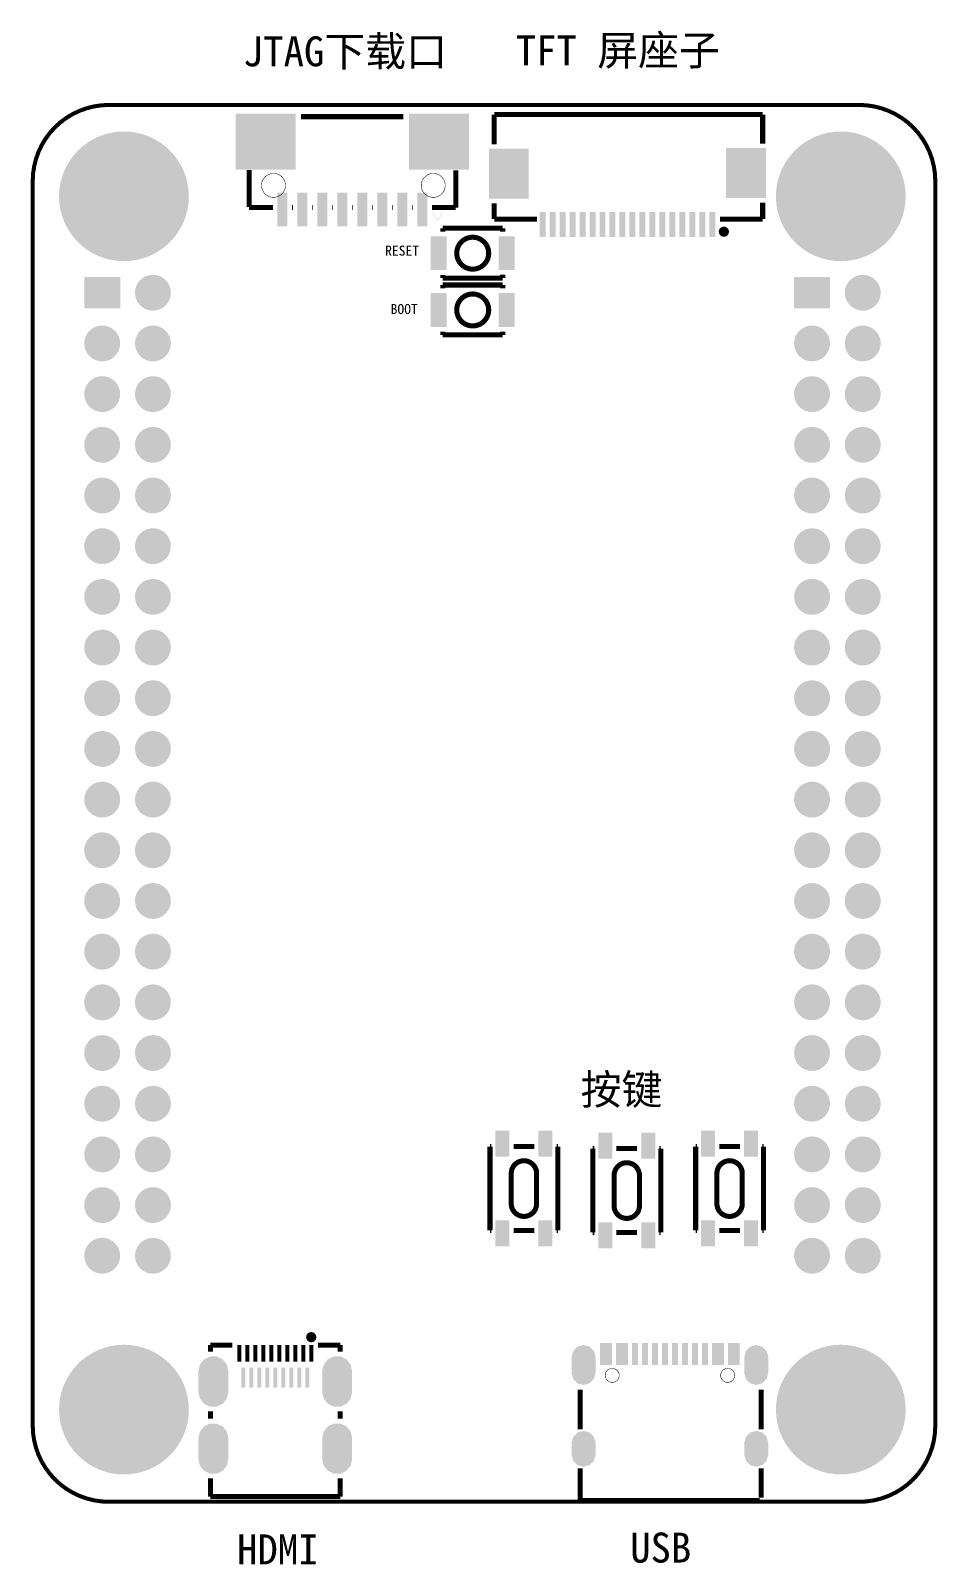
# Model space of a CAD drawing. Header units: millimetres. Extents: x 0 to 99.8, y 0.3 to 77.4.
# Drawn here: x 0 to 45.4, y 0.3 to 77.2 of the extents above; entities that cross this region are included whole.
import ezdxf

# ---------------------------------------------------------------- set-up
doc = ezdxf.new("R2010")
doc.units = ezdxf.units.MM
for name, color, linetype, true_color in [('Board-Outline-Layer', 6, 'Continuous', 0xff00ff), ('Multi-Layer', 9, 'Continuous', 0xc0c0c0), ('Top-Layer', 1, 'Continuous', 0xff0000), ('Top-Silkscreen-Layer', 40, 'Continuous', 0xffcc00)]:
    doc.layers.add(name, color=color, linetype=linetype, true_color=true_color)

msp = doc.modelspace()

# ---------------------------------------------------------------- hatches: boundary and pattern name
at = {"layer": 'Multi-Layer'}
for points in [[(1.42, 68.895, 1), (7.92, 68.895, 1)], [(1.42, 68.895, 1), (7.92, 68.895, 1)], [(1.42, 68.895, 1), (7.92, 68.895, 1)], [(2.815, 70.973, 1), (3.831, 70.973, 1)], [(2.815, 70.973, 1), (3.831, 70.973, 1)], [(2.815, 70.973, 1), (3.831, 70.973, 1)], [(5.508, 70.973, 1), (6.524, 70.973, 1)], [(5.508, 70.973, 1), (6.524, 70.973, 1)], [(5.508, 70.973, 1), (6.524, 70.973, 1)], [(37.32, 68.895, 1), (43.82, 68.895, 1)], [(37.32, 68.895, 1), (43.82, 68.895, 1)], [(37.32, 68.895, 1), (43.82, 68.895, 1)], [(38.715, 70.973, 1), (39.731, 70.973, 1)], [(38.715, 70.973, 1), (39.731, 70.973, 1)], [(38.715, 70.973, 1), (39.731, 70.973, 1)], [(41.408, 70.973, 1), (42.424, 70.973, 1)], [(41.408, 70.973, 1), (42.424, 70.973, 1)], [(41.408, 70.973, 1), (42.424, 70.973, 1)], [(1.749, 68.768, 1), (2.765, 68.768, 1)], [(1.749, 68.768, 1), (2.765, 68.768, 1)], [(1.749, 68.768, 1), (2.765, 68.768, 1)], [(37.649, 68.768, 1), (38.665, 68.768, 1)], [(37.649, 68.768, 1), (38.665, 68.768, 1)], [(37.649, 68.768, 1), (38.665, 68.768, 1)], [(6.702, 68.641, 1), (7.718, 68.641, 1)], [(6.702, 68.641, 1), (7.718, 68.641, 1)], [(6.702, 68.641, 1), (7.718, 68.641, 1)], [(42.602, 68.641, 1), (43.618, 68.641, 1)], [(42.602, 68.641, 1), (43.618, 68.641, 1)], [(42.602, 68.641, 1), (43.618, 68.641, 1)], [(3.019, 66.736, 1), (4.035, 66.736, 1)], [(3.019, 66.736, 1), (4.035, 66.736, 1)], [(3.019, 66.736, 1), (4.035, 66.736, 1)], [(5.305, 66.736, 1), (6.321, 66.736, 1)], [(5.305, 66.736, 1), (6.321, 66.736, 1)], [(5.305, 66.736, 1), (6.321, 66.736, 1)], [(38.919, 66.736, 1), (39.935, 66.736, 1)], [(38.919, 66.736, 1), (39.935, 66.736, 1)], [(38.919, 66.736, 1), (39.935, 66.736, 1)], [(41.205, 66.736, 1), (42.221, 66.736, 1)], [(41.205, 66.736, 1), (42.221, 66.736, 1)], [(41.205, 66.736, 1), (42.221, 66.736, 1)], [(2.681, 64.852), (4.481, 64.852), (4.481, 63.277), (2.681, 63.277)], [(2.681, 64.852), (4.481, 64.852), (4.481, 63.277), (2.681, 63.277)], [(2.681, 64.852), (4.481, 64.852), (4.481, 63.277), (2.681, 63.277)], [(5.221, 64.064, 1), (7.021, 64.064, 1)], [(5.221, 64.064, 1), (7.021, 64.064, 1)], [(5.221, 64.064, 1), (7.021, 64.064, 1)], [(38.23, 64.852), (40.03, 64.852), (40.03, 63.277), (38.23, 63.277)], [(38.23, 64.852), (40.03, 64.852), (40.03, 63.277), (38.23, 63.277)], [(38.23, 64.852), (40.03, 64.852), (40.03, 63.277), (38.23, 63.277)], [(40.77, 64.064, 1), (42.57, 64.064, 1)], [(40.77, 64.064, 1), (42.57, 64.064, 1)], [(40.77, 64.064, 1), (42.57, 64.064, 1)], [(2.681, 61.524, 1), (4.481, 61.524, 1)], [(2.681, 61.524, 1), (4.481, 61.524, 1)], [(2.681, 61.524, 1), (4.481, 61.524, 1)], [(5.221, 61.524, 1), (7.021, 61.524, 1)], [(5.221, 61.524, 1), (7.021, 61.524, 1)], [(5.221, 61.524, 1), (7.021, 61.524, 1)], [(38.23, 61.524, 1), (40.03, 61.524, 1)], [(38.23, 61.524, 1), (40.03, 61.524, 1)], [(38.23, 61.524, 1), (40.03, 61.524, 1)], [(40.77, 61.524, 1), (42.57, 61.524, 1)], [(40.77, 61.524, 1), (42.57, 61.524, 1)], [(40.77, 61.524, 1), (42.57, 61.524, 1)], [(2.681, 58.984, 1), (4.481, 58.984, 1)], [(2.681, 58.984, 1), (4.481, 58.984, 1)], [(2.681, 58.984, 1), (4.481, 58.984, 1)], [(5.221, 58.984, 1), (7.021, 58.984, 1)], [(5.221, 58.984, 1), (7.021, 58.984, 1)], [(5.221, 58.984, 1), (7.021, 58.984, 1)], [(38.23, 58.984, 1), (40.03, 58.984, 1)], [(38.23, 58.984, 1), (40.03, 58.984, 1)], [(38.23, 58.984, 1), (40.03, 58.984, 1)], [(40.77, 58.984, 1), (42.57, 58.984, 1)], [(40.77, 58.984, 1), (42.57, 58.984, 1)], [(40.77, 58.984, 1), (42.57, 58.984, 1)], [(2.681, 56.444, 1), (4.481, 56.444, 1)], [(2.681, 56.444, 1), (4.481, 56.444, 1)], [(2.681, 56.444, 1), (4.481, 56.444, 1)], [(5.221, 56.444, 1), (7.021, 56.444, 1)], [(5.221, 56.444, 1), (7.021, 56.444, 1)], [(5.221, 56.444, 1), (7.021, 56.444, 1)], [(38.23, 56.444, 1), (40.03, 56.444, 1)], [(38.23, 56.444, 1), (40.03, 56.444, 1)], [(38.23, 56.444, 1), (40.03, 56.444, 1)], [(40.77, 56.444, 1), (42.57, 56.444, 1)], [(40.77, 56.444, 1), (42.57, 56.444, 1)], [(40.77, 56.444, 1), (42.57, 56.444, 1)], [(2.681, 53.904, 1), (4.481, 53.904, 1)], [(2.681, 53.904, 1), (4.481, 53.904, 1)], [(2.681, 53.904, 1), (4.481, 53.904, 1)], [(5.221, 53.904, 1), (7.021, 53.904, 1)], [(5.221, 53.904, 1), (7.021, 53.904, 1)], [(5.221, 53.904, 1), (7.021, 53.904, 1)], [(38.23, 53.904, 1), (40.03, 53.904, 1)], [(38.23, 53.904, 1), (40.03, 53.904, 1)], [(38.23, 53.904, 1), (40.03, 53.904, 1)], [(40.77, 53.904, 1), (42.57, 53.904, 1)], [(40.77, 53.904, 1), (42.57, 53.904, 1)], [(40.77, 53.904, 1), (42.57, 53.904, 1)], [(2.681, 51.364, 1), (4.481, 51.364, 1)], [(2.681, 51.364, 1), (4.481, 51.364, 1)], [(2.681, 51.364, 1), (4.481, 51.364, 1)], [(5.221, 51.364, 1), (7.021, 51.364, 1)], [(5.221, 51.364, 1), (7.021, 51.364, 1)], [(5.221, 51.364, 1), (7.021, 51.364, 1)], [(38.23, 51.364, 1), (40.03, 51.364, 1)], [(38.23, 51.364, 1), (40.03, 51.364, 1)], [(38.23, 51.364, 1), (40.03, 51.364, 1)], [(40.77, 51.364, 1), (42.57, 51.364, 1)], [(40.77, 51.364, 1), (42.57, 51.364, 1)], [(40.77, 51.364, 1), (42.57, 51.364, 1)], [(2.681, 48.824, 1), (4.481, 48.824, 1)], [(2.681, 48.824, 1), (4.481, 48.824, 1)], [(2.681, 48.824, 1), (4.481, 48.824, 1)], [(5.221, 48.824, 1), (7.021, 48.824, 1)], [(5.221, 48.824, 1), (7.021, 48.824, 1)], [(5.221, 48.824, 1), (7.021, 48.824, 1)], [(38.23, 48.824, 1), (40.03, 48.824, 1)], [(38.23, 48.824, 1), (40.03, 48.824, 1)], [(38.23, 48.824, 1), (40.03, 48.824, 1)], [(40.77, 48.824, 1), (42.57, 48.824, 1)], [(40.77, 48.824, 1), (42.57, 48.824, 1)], [(40.77, 48.824, 1), (42.57, 48.824, 1)], [(2.681, 46.284, 1), (4.481, 46.284, 1)], [(2.681, 46.284, 1), (4.481, 46.284, 1)], [(2.681, 46.284, 1), (4.481, 46.284, 1)], [(5.221, 46.284, 1), (7.021, 46.284, 1)], [(5.221, 46.284, 1), (7.021, 46.284, 1)], [(5.221, 46.284, 1), (7.021, 46.284, 1)], [(38.23, 46.284, 1), (40.03, 46.284, 1)], [(38.23, 46.284, 1), (40.03, 46.284, 1)], [(38.23, 46.284, 1), (40.03, 46.284, 1)], [(40.77, 46.284, 1), (42.57, 46.284, 1)], [(40.77, 46.284, 1), (42.57, 46.284, 1)], [(40.77, 46.284, 1), (42.57, 46.284, 1)], [(2.681, 43.744, 1), (4.481, 43.744, 1)], [(2.681, 43.744, 1), (4.481, 43.744, 1)], [(2.681, 43.744, 1), (4.481, 43.744, 1)], [(5.221, 43.744, 1), (7.021, 43.744, 1)], [(5.221, 43.744, 1), (7.021, 43.744, 1)], [(5.221, 43.744, 1), (7.021, 43.744, 1)], [(38.23, 43.744, 1), (40.03, 43.744, 1)], [(38.23, 43.744, 1), (40.03, 43.744, 1)], [(38.23, 43.744, 1), (40.03, 43.744, 1)], [(40.77, 43.744, 1), (42.57, 43.744, 1)], [(40.77, 43.744, 1), (42.57, 43.744, 1)], [(40.77, 43.744, 1), (42.57, 43.744, 1)], [(2.681, 41.204, 1), (4.481, 41.204, 1)], [(2.681, 41.204, 1), (4.481, 41.204, 1)], [(2.681, 41.204, 1), (4.481, 41.204, 1)], [(5.221, 41.204, 1), (7.021, 41.204, 1)], [(5.221, 41.204, 1), (7.021, 41.204, 1)], [(5.221, 41.204, 1), (7.021, 41.204, 1)], [(38.23, 41.204, 1), (40.03, 41.204, 1)], [(38.23, 41.204, 1), (40.03, 41.204, 1)], [(38.23, 41.204, 1), (40.03, 41.204, 1)], [(40.77, 41.204, 1), (42.57, 41.204, 1)], [(40.77, 41.204, 1), (42.57, 41.204, 1)], [(40.77, 41.204, 1), (42.57, 41.204, 1)], [(2.681, 38.664, 1), (4.481, 38.664, 1)], [(2.681, 38.664, 1), (4.481, 38.664, 1)], [(2.681, 38.664, 1), (4.481, 38.664, 1)], [(5.221, 38.664, 1), (7.021, 38.664, 1)], [(5.221, 38.664, 1), (7.021, 38.664, 1)], [(5.221, 38.664, 1), (7.021, 38.664, 1)], [(38.23, 38.664, 1), (40.03, 38.664, 1)], [(38.23, 38.664, 1), (40.03, 38.664, 1)], [(38.23, 38.664, 1), (40.03, 38.664, 1)], [(40.77, 38.664, 1), (42.57, 38.664, 1)], [(40.77, 38.664, 1), (42.57, 38.664, 1)], [(40.77, 38.664, 1), (42.57, 38.664, 1)], [(2.681, 36.124, 1), (4.481, 36.124, 1)], [(2.681, 36.124, 1), (4.481, 36.124, 1)], [(2.681, 36.124, 1), (4.481, 36.124, 1)], [(5.221, 36.124, 1), (7.021, 36.124, 1)], [(5.221, 36.124, 1), (7.021, 36.124, 1)], [(5.221, 36.124, 1), (7.021, 36.124, 1)], [(38.23, 36.124, 1), (40.03, 36.124, 1)], [(38.23, 36.124, 1), (40.03, 36.124, 1)], [(38.23, 36.124, 1), (40.03, 36.124, 1)], [(40.77, 36.124, 1), (42.57, 36.124, 1)], [(40.77, 36.124, 1), (42.57, 36.124, 1)], [(40.77, 36.124, 1), (42.57, 36.124, 1)], [(2.681, 33.584, 1), (4.481, 33.584, 1)], [(2.681, 33.584, 1), (4.481, 33.584, 1)], [(2.681, 33.584, 1), (4.481, 33.584, 1)], [(5.221, 33.584, 1), (7.021, 33.584, 1)], [(5.221, 33.584, 1), (7.021, 33.584, 1)], [(5.221, 33.584, 1), (7.021, 33.584, 1)], [(38.23, 33.584, 1), (40.03, 33.584, 1)], [(38.23, 33.584, 1), (40.03, 33.584, 1)], [(38.23, 33.584, 1), (40.03, 33.584, 1)], [(40.77, 33.584, 1), (42.57, 33.584, 1)], [(40.77, 33.584, 1), (42.57, 33.584, 1)], [(40.77, 33.584, 1), (42.57, 33.584, 1)], [(2.681, 31.044, 1), (4.481, 31.044, 1)], [(2.681, 31.044, 1), (4.481, 31.044, 1)], [(2.681, 31.044, 1), (4.481, 31.044, 1)], [(5.221, 31.044, 1), (7.021, 31.044, 1)], [(5.221, 31.044, 1), (7.021, 31.044, 1)], [(5.221, 31.044, 1), (7.021, 31.044, 1)], [(38.23, 31.044, 1), (40.03, 31.044, 1)], [(38.23, 31.044, 1), (40.03, 31.044, 1)], [(38.23, 31.044, 1), (40.03, 31.044, 1)], [(40.77, 31.044, 1), (42.57, 31.044, 1)], [(40.77, 31.044, 1), (42.57, 31.044, 1)], [(40.77, 31.044, 1), (42.57, 31.044, 1)], [(2.681, 28.504, 1), (4.481, 28.504, 1)], [(2.681, 28.504, 1), (4.481, 28.504, 1)], [(2.681, 28.504, 1), (4.481, 28.504, 1)], [(5.221, 28.504, 1), (7.021, 28.504, 1)], [(5.221, 28.504, 1), (7.021, 28.504, 1)], [(5.221, 28.504, 1), (7.021, 28.504, 1)], [(38.23, 28.504, 1), (40.03, 28.504, 1)], [(38.23, 28.504, 1), (40.03, 28.504, 1)], [(38.23, 28.504, 1), (40.03, 28.504, 1)], [(40.77, 28.504, 1), (42.57, 28.504, 1)], [(40.77, 28.504, 1), (42.57, 28.504, 1)], [(40.77, 28.504, 1), (42.57, 28.504, 1)], [(2.681, 25.964, 1), (4.481, 25.964, 1)], [(2.681, 25.964, 1), (4.481, 25.964, 1)], [(2.681, 25.964, 1), (4.481, 25.964, 1)], [(5.221, 25.964, 1), (7.021, 25.964, 1)], [(5.221, 25.964, 1), (7.021, 25.964, 1)], [(5.221, 25.964, 1), (7.021, 25.964, 1)], [(38.23, 25.964, 1), (40.03, 25.964, 1)], [(38.23, 25.964, 1), (40.03, 25.964, 1)], [(38.23, 25.964, 1), (40.03, 25.964, 1)], [(40.77, 25.964, 1), (42.57, 25.964, 1)], [(40.77, 25.964, 1), (42.57, 25.964, 1)], [(40.77, 25.964, 1), (42.57, 25.964, 1)], [(2.681, 23.424, 1), (4.481, 23.424, 1)], [(2.681, 23.424, 1), (4.481, 23.424, 1)], [(2.681, 23.424, 1), (4.481, 23.424, 1)], [(5.221, 23.424, 1), (7.021, 23.424, 1)], [(5.221, 23.424, 1), (7.021, 23.424, 1)], [(5.221, 23.424, 1), (7.021, 23.424, 1)], [(38.23, 23.424, 1), (40.03, 23.424, 1)], [(38.23, 23.424, 1), (40.03, 23.424, 1)], [(38.23, 23.424, 1), (40.03, 23.424, 1)], [(40.77, 23.424, 1), (42.57, 23.424, 1)], [(40.77, 23.424, 1), (42.57, 23.424, 1)], [(40.77, 23.424, 1), (42.57, 23.424, 1)], [(2.681, 20.884, 1), (4.481, 20.884, 1)], [(2.681, 20.884, 1), (4.481, 20.884, 1)], [(2.681, 20.884, 1), (4.481, 20.884, 1)], [(5.221, 20.884, 1), (7.021, 20.884, 1)], [(5.221, 20.884, 1), (7.021, 20.884, 1)], [(5.221, 20.884, 1), (7.021, 20.884, 1)], [(38.23, 20.884, 1), (40.03, 20.884, 1)], [(38.23, 20.884, 1), (40.03, 20.884, 1)], [(38.23, 20.884, 1), (40.03, 20.884, 1)], [(40.77, 20.884, 1), (42.57, 20.884, 1)], [(40.77, 20.884, 1), (42.57, 20.884, 1)], [(40.77, 20.884, 1), (42.57, 20.884, 1)], [(2.681, 18.344, 1), (4.481, 18.344, 1)], [(2.681, 18.344, 1), (4.481, 18.344, 1)], [(2.681, 18.344, 1), (4.481, 18.344, 1)], [(5.221, 18.344, 1), (7.021, 18.344, 1)], [(5.221, 18.344, 1), (7.021, 18.344, 1)], [(5.221, 18.344, 1), (7.021, 18.344, 1)], [(38.23, 18.344, 1), (40.03, 18.344, 1)], [(38.23, 18.344, 1), (40.03, 18.344, 1)], [(38.23, 18.344, 1), (40.03, 18.344, 1)], [(40.77, 18.344, 1), (42.57, 18.344, 1)], [(40.77, 18.344, 1), (42.57, 18.344, 1)], [(40.77, 18.344, 1), (42.57, 18.344, 1)], [(2.681, 15.804, 1), (4.481, 15.804, 1)], [(2.681, 15.804, 1), (4.481, 15.804, 1)], [(2.681, 15.804, 1), (4.481, 15.804, 1)], [(5.221, 15.804, 1), (7.021, 15.804, 1)], [(5.221, 15.804, 1), (7.021, 15.804, 1)], [(5.221, 15.804, 1), (7.021, 15.804, 1)], [(38.23, 15.804, 1), (40.03, 15.804, 1)], [(38.23, 15.804, 1), (40.03, 15.804, 1)], [(38.23, 15.804, 1), (40.03, 15.804, 1)], [(40.77, 15.804, 1), (42.57, 15.804, 1)], [(40.77, 15.804, 1), (42.57, 15.804, 1)], [(40.77, 15.804, 1), (42.57, 15.804, 1)], [(1.42, 8.095, 1), (7.92, 8.095, 1)], [(1.42, 8.095, 1), (7.92, 8.095, 1)], [(1.42, 8.095, 1), (7.92, 8.095, 1)], [(28.288, 9.93), (28.208, 9.63), (27.988, 9.41), (27.688, 9.33), (27.388, 9.41), (27.169, 9.63), (27.088, 9.93), (27.088, 10.73), (27.169, 11.03), (27.388, 11.249), (27.688, 11.33), (27.988, 11.249), (28.208, 11.03), (28.288, 10.73)], [(28.288, 9.93), (28.208, 9.63), (27.988, 9.41), (27.688, 9.33), (27.388, 9.41), (27.169, 9.63), (27.088, 9.93), (27.088, 10.73), (27.169, 11.03), (27.388, 11.249), (27.688, 11.33), (27.988, 11.249), (28.208, 11.03), (28.288, 10.73)], [(28.288, 9.93), (28.208, 9.63), (27.988, 9.41), (27.688, 9.33), (27.388, 9.41), (27.169, 9.63), (27.088, 9.93), (27.088, 10.73), (27.169, 11.03), (27.388, 11.249), (27.688, 11.33), (27.988, 11.249), (28.208, 11.03), (28.288, 10.73)], [(36.938, 9.93), (36.858, 9.63), (36.638, 9.41), (36.338, 9.33), (36.038, 9.41), (35.819, 9.63), (35.738, 9.93), (35.738, 10.73), (35.819, 11.03), (36.038, 11.249), (36.338, 11.33), (36.638, 11.249), (36.858, 11.03), (36.938, 10.73)], [(36.938, 9.93), (36.858, 9.63), (36.638, 9.41), (36.338, 9.33), (36.038, 9.41), (35.819, 9.63), (35.738, 9.93), (35.738, 10.73), (35.819, 11.03), (36.038, 11.249), (36.338, 11.33), (36.638, 11.249), (36.858, 11.03), (36.938, 10.73)], [(36.938, 9.93), (36.858, 9.63), (36.638, 9.41), (36.338, 9.33), (36.038, 9.41), (35.819, 9.63), (35.738, 9.93), (35.738, 10.73), (35.819, 11.03), (36.038, 11.249), (36.338, 11.33), (36.638, 11.249), (36.858, 11.03), (36.938, 10.73)], [(37.32, 8.095, 1), (43.82, 8.095, 1)], [(37.32, 8.095, 1), (43.82, 8.095, 1)], [(37.32, 8.095, 1), (43.82, 8.095, 1)], [(2.815, 10.173, 1), (3.831, 10.173, 1)], [(2.815, 10.173, 1), (3.831, 10.173, 1)], [(2.815, 10.173, 1), (3.831, 10.173, 1)], [(5.508, 10.173, 1), (6.524, 10.173, 1)], [(5.508, 10.173, 1), (6.524, 10.173, 1)], [(5.508, 10.173, 1), (6.524, 10.173, 1)], [(9.899, 8.975), (9.825, 8.649), (9.617, 8.388), (9.316, 8.244), (8.982, 8.244), (8.682, 8.388), (8.473, 8.649), (8.399, 8.975), (8.399, 10.025), (8.473, 10.35), (8.682, 10.611), (8.982, 10.756), (9.316, 10.756), (9.617, 10.611), (9.825, 10.35), (9.899, 10.025)], [(9.899, 8.975), (9.825, 8.649), (9.617, 8.388), (9.316, 8.244), (8.982, 8.244), (8.682, 8.388), (8.473, 8.649), (8.399, 8.975), (8.399, 10.025), (8.473, 10.35), (8.682, 10.611), (8.982, 10.756), (9.316, 10.756), (9.617, 10.611), (9.825, 10.35), (9.899, 10.025)], [(9.899, 8.975), (9.825, 8.649), (9.617, 8.388), (9.316, 8.244), (8.982, 8.244), (8.682, 8.388), (8.473, 8.649), (8.399, 8.975), (8.399, 10.025), (8.473, 10.35), (8.682, 10.611), (8.982, 10.756), (9.316, 10.756), (9.617, 10.611), (9.825, 10.35), (9.899, 10.025)], [(16.099, 8.975), (16.025, 8.649), (15.817, 8.388), (15.516, 8.244), (15.182, 8.244), (14.881, 8.388), (14.673, 8.649), (14.599, 8.975), (14.599, 10.025), (14.673, 10.35), (14.881, 10.611), (15.182, 10.756), (15.516, 10.756), (15.817, 10.611), (16.025, 10.35), (16.099, 10.025)], [(16.099, 8.975), (16.025, 8.649), (15.817, 8.388), (15.516, 8.244), (15.182, 8.244), (14.881, 8.388), (14.673, 8.649), (14.599, 8.975), (14.599, 10.025), (14.673, 10.35), (14.881, 10.611), (15.182, 10.756), (15.516, 10.756), (15.817, 10.611), (16.025, 10.35), (16.099, 10.025)], [(16.099, 8.975), (16.025, 8.649), (15.817, 8.388), (15.516, 8.244), (15.182, 8.244), (14.881, 8.388), (14.673, 8.649), (14.599, 8.975), (14.599, 10.025), (14.673, 10.35), (14.881, 10.611), (15.182, 10.756), (15.516, 10.756), (15.817, 10.611), (16.025, 10.35), (16.099, 10.025)], [(38.715, 10.173, 1), (39.731, 10.173, 1)], [(38.715, 10.173, 1), (39.731, 10.173, 1)], [(38.715, 10.173, 1), (39.731, 10.173, 1)], [(41.408, 10.173, 1), (42.424, 10.173, 1)], [(41.408, 10.173, 1), (42.424, 10.173, 1)], [(41.408, 10.173, 1), (42.424, 10.173, 1)], [(1.749, 7.968, 1), (2.765, 7.968, 1)], [(1.749, 7.968, 1), (2.765, 7.968, 1)], [(1.749, 7.968, 1), (2.765, 7.968, 1)], [(37.649, 7.968, 1), (38.665, 7.968, 1)], [(37.649, 7.968, 1), (38.665, 7.968, 1)], [(37.649, 7.968, 1), (38.665, 7.968, 1)], [(6.702, 7.841, 1), (7.718, 7.841, 1)], [(6.702, 7.841, 1), (7.718, 7.841, 1)], [(6.702, 7.841, 1), (7.718, 7.841, 1)], [(42.602, 7.841, 1), (43.618, 7.841, 1)], [(42.602, 7.841, 1), (43.618, 7.841, 1)], [(42.602, 7.841, 1), (43.618, 7.841, 1)], [(9.899, 5.615), (9.825, 5.289), (9.617, 5.028), (9.316, 4.883), (8.982, 4.883), (8.682, 5.028), (8.473, 5.289), (8.399, 5.615), (8.399, 6.665), (8.473, 6.99), (8.682, 7.251), (8.982, 7.396), (9.316, 7.396), (9.617, 7.251), (9.825, 6.99), (9.899, 6.665)], [(9.899, 5.615), (9.825, 5.289), (9.617, 5.028), (9.316, 4.883), (8.982, 4.883), (8.682, 5.028), (8.473, 5.289), (8.399, 5.615), (8.399, 6.665), (8.473, 6.99), (8.682, 7.251), (8.982, 7.396), (9.316, 7.396), (9.617, 7.251), (9.825, 6.99), (9.899, 6.665)], [(9.899, 5.615), (9.825, 5.289), (9.617, 5.028), (9.316, 4.883), (8.982, 4.883), (8.682, 5.028), (8.473, 5.289), (8.399, 5.615), (8.399, 6.665), (8.473, 6.99), (8.682, 7.251), (8.982, 7.396), (9.316, 7.396), (9.617, 7.251), (9.825, 6.99), (9.899, 6.665)], [(16.099, 5.615), (16.025, 5.289), (15.817, 5.028), (15.516, 4.883), (15.182, 4.883), (14.881, 5.028), (14.673, 5.289), (14.599, 5.615), (14.599, 6.665), (14.673, 6.99), (14.881, 7.251), (15.182, 7.396), (15.516, 7.396), (15.817, 7.251), (16.025, 6.99), (16.099, 6.665)], [(16.099, 5.615), (16.025, 5.289), (15.817, 5.028), (15.516, 4.883), (15.182, 4.883), (14.881, 5.028), (14.673, 5.289), (14.599, 5.615), (14.599, 6.665), (14.673, 6.99), (14.881, 7.251), (15.182, 7.396), (15.516, 7.396), (15.817, 7.251), (16.025, 6.99), (16.099, 6.665)], [(16.099, 5.615), (16.025, 5.289), (15.817, 5.028), (15.516, 4.883), (15.182, 4.883), (14.881, 5.028), (14.673, 5.289), (14.599, 5.615), (14.599, 6.665), (14.673, 6.99), (14.881, 7.251), (15.182, 7.396), (15.516, 7.396), (15.817, 7.251), (16.025, 6.99), (16.099, 6.665)], [(28.288, 5.829), (28.208, 5.529), (27.988, 5.31), (27.688, 5.229), (27.388, 5.31), (27.169, 5.529), (27.088, 5.829), (27.088, 6.429), (27.169, 6.729), (27.388, 6.949), (27.688, 7.029), (27.988, 6.949), (28.208, 6.729), (28.288, 6.429)], [(28.288, 5.829), (28.208, 5.529), (27.988, 5.31), (27.688, 5.229), (27.388, 5.31), (27.169, 5.529), (27.088, 5.829), (27.088, 6.429), (27.169, 6.729), (27.388, 6.949), (27.688, 7.029), (27.988, 6.949), (28.208, 6.729), (28.288, 6.429)], [(28.288, 5.829), (28.208, 5.529), (27.988, 5.31), (27.688, 5.229), (27.388, 5.31), (27.169, 5.529), (27.088, 5.829), (27.088, 6.429), (27.169, 6.729), (27.388, 6.949), (27.688, 7.029), (27.988, 6.949), (28.208, 6.729), (28.288, 6.429)], [(36.938, 5.829), (36.858, 5.529), (36.638, 5.31), (36.338, 5.229), (36.038, 5.31), (35.819, 5.529), (35.738, 5.829), (35.738, 6.429), (35.819, 6.729), (36.038, 6.949), (36.338, 7.029), (36.638, 6.949), (36.858, 6.729), (36.938, 6.429)], [(36.938, 5.829), (36.858, 5.529), (36.638, 5.31), (36.338, 5.229), (36.038, 5.31), (35.819, 5.529), (35.738, 5.829), (35.738, 6.429), (35.819, 6.729), (36.038, 6.949), (36.338, 7.029), (36.638, 6.949), (36.858, 6.729), (36.938, 6.429)], [(36.938, 5.829), (36.858, 5.529), (36.638, 5.31), (36.338, 5.229), (36.038, 5.31), (35.819, 5.529), (35.738, 5.829), (35.738, 6.429), (35.819, 6.729), (36.038, 6.949), (36.338, 7.029), (36.638, 6.949), (36.858, 6.729), (36.938, 6.429)], [(3.019, 5.936, 1), (4.035, 5.936, 1)], [(3.019, 5.936, 1), (4.035, 5.936, 1)], [(3.019, 5.936, 1), (4.035, 5.936, 1)], [(5.305, 5.936, 1), (6.321, 5.936, 1)], [(5.305, 5.936, 1), (6.321, 5.936, 1)], [(5.305, 5.936, 1), (6.321, 5.936, 1)], [(38.919, 5.936, 1), (39.935, 5.936, 1)], [(38.919, 5.936, 1), (39.935, 5.936, 1)], [(38.919, 5.936, 1), (39.935, 5.936, 1)], [(41.205, 5.936, 1), (42.221, 5.936, 1)], [(41.205, 5.936, 1), (42.221, 5.936, 1)], [(41.205, 5.936, 1), (42.221, 5.936, 1)]]:
    msp.add_hatch(color=256, dxfattribs=at).paths.add_polyline_path(points)
at = {"layer": 'Top-Layer'}
for points in [[(13.264, 73.035), (13.264, 70.235), (10.264, 70.235), (10.264, 73.035)], [(21.948, 73.035), (21.948, 70.235), (18.948, 70.235), (18.948, 73.035)], [(1.42, 68.895, 1), (7.92, 68.895, 1)], [(2.815, 70.973, 1), (3.831, 70.973, 1)], [(5.508, 70.973, 1), (6.524, 70.973, 1)], [(37.32, 68.895, 1), (43.82, 68.895, 1)], [(38.715, 70.973, 1), (39.731, 70.973, 1)], [(41.408, 70.973, 1), (42.424, 70.973, 1)], [(24.946, 71.277), (24.946, 68.777), (22.946, 68.777), (22.946, 71.277)], [(36.826, 71.312), (36.826, 68.812), (34.826, 68.812), (34.826, 71.312)], [(1.749, 68.768, 1), (2.765, 68.768, 1)], [(37.649, 68.768, 1), (38.665, 68.768, 1)], [(6.702, 68.641, 1), (7.718, 68.641, 1)], [(12.86, 69.085), (12.86, 67.385), (12.36, 67.385), (12.36, 69.085)], [(13.86, 69.085), (13.86, 67.385), (13.36, 67.385), (13.36, 69.085)], [(14.86, 69.085), (14.86, 67.385), (14.36, 67.385), (14.36, 69.085)], [(15.86, 69.085), (15.86, 67.385), (15.36, 67.385), (15.36, 69.085)], [(16.86, 69.085), (16.86, 67.385), (16.36, 67.385), (16.36, 69.085)], [(17.86, 69.085), (17.86, 67.385), (17.36, 67.385), (17.36, 69.085)], [(18.86, 69.085), (18.86, 67.385), (18.36, 67.385), (18.36, 69.085)], [(19.86, 69.085), (19.86, 67.385), (19.36, 67.385), (19.36, 69.085)], [(42.602, 68.641, 1), (43.618, 68.641, 1)], [(25.786, 68.112), (25.786, 66.862), (25.486, 66.862), (25.486, 68.112)], [(26.286, 68.112), (26.286, 66.862), (25.986, 66.862), (25.986, 68.112)], [(26.786, 68.112), (26.786, 66.862), (26.486, 66.862), (26.486, 68.112)], [(27.286, 68.112), (27.286, 66.862), (26.986, 66.862), (26.986, 68.112)], [(27.786, 68.112), (27.786, 66.862), (27.486, 66.862), (27.486, 68.112)], [(28.286, 68.112), (28.286, 66.862), (27.986, 66.862), (27.986, 68.112)], [(28.786, 68.112), (28.786, 66.862), (28.486, 66.862), (28.486, 68.112)], [(29.286, 68.112), (29.286, 66.862), (28.986, 66.862), (28.986, 68.112)], [(29.786, 68.112), (29.786, 66.862), (29.486, 66.862), (29.486, 68.112)], [(30.286, 68.112), (30.286, 66.862), (29.986, 66.862), (29.986, 68.112)], [(30.786, 68.112), (30.786, 66.862), (30.486, 66.862), (30.486, 68.112)], [(31.286, 68.112), (31.286, 66.862), (30.986, 66.862), (30.986, 68.112)], [(31.786, 68.112), (31.786, 66.862), (31.486, 66.862), (31.486, 68.112)], [(32.286, 68.112), (32.286, 66.862), (31.986, 66.862), (31.986, 68.112)], [(32.786, 68.112), (32.786, 66.862), (32.486, 66.862), (32.486, 68.112)], [(33.286, 68.112), (33.286, 66.862), (32.986, 66.862), (32.986, 68.112)], [(33.786, 68.112), (33.786, 66.862), (33.486, 66.862), (33.486, 68.112)], [(34.286, 68.112), (34.286, 66.862), (33.986, 66.862), (33.986, 68.112)], [(3.019, 66.736, 1), (4.035, 66.736, 1)], [(5.305, 66.736, 1), (6.321, 66.736, 1)], [(20.036, 65.197), (20.036, 66.897), (20.836, 66.897), (20.836, 65.197)], [(23.436, 65.197), (23.436, 66.897), (24.236, 66.897), (24.236, 65.197)], [(38.919, 66.736, 1), (39.935, 66.736, 1)], [(41.205, 66.736, 1), (42.221, 66.736, 1)], [(2.681, 64.852), (4.481, 64.852), (4.481, 63.277), (2.681, 63.277)], [(5.221, 64.064, 1), (7.021, 64.064, 1)], [(38.23, 64.852), (40.03, 64.852), (40.03, 63.277), (38.23, 63.277)], [(40.77, 64.064, 1), (42.57, 64.064, 1)], [(20.036, 62.352), (20.036, 64.052), (20.836, 64.052), (20.836, 62.352)], [(23.436, 62.352), (23.436, 64.052), (24.236, 64.052), (24.236, 62.352)], [(2.681, 61.524, 1), (4.481, 61.524, 1)], [(5.221, 61.524, 1), (7.021, 61.524, 1)], [(38.23, 61.524, 1), (40.03, 61.524, 1)], [(40.77, 61.524, 1), (42.57, 61.524, 1)], [(2.681, 58.984, 1), (4.481, 58.984, 1)], [(5.221, 58.984, 1), (7.021, 58.984, 1)], [(38.23, 58.984, 1), (40.03, 58.984, 1)], [(40.77, 58.984, 1), (42.57, 58.984, 1)], [(2.681, 56.444, 1), (4.481, 56.444, 1)], [(5.221, 56.444, 1), (7.021, 56.444, 1)], [(38.23, 56.444, 1), (40.03, 56.444, 1)], [(40.77, 56.444, 1), (42.57, 56.444, 1)], [(2.681, 53.904, 1), (4.481, 53.904, 1)], [(5.221, 53.904, 1), (7.021, 53.904, 1)], [(38.23, 53.904, 1), (40.03, 53.904, 1)], [(40.77, 53.904, 1), (42.57, 53.904, 1)], [(2.681, 51.364, 1), (4.481, 51.364, 1)], [(5.221, 51.364, 1), (7.021, 51.364, 1)], [(38.23, 51.364, 1), (40.03, 51.364, 1)], [(40.77, 51.364, 1), (42.57, 51.364, 1)], [(2.681, 48.824, 1), (4.481, 48.824, 1)], [(5.221, 48.824, 1), (7.021, 48.824, 1)], [(38.23, 48.824, 1), (40.03, 48.824, 1)], [(40.77, 48.824, 1), (42.57, 48.824, 1)], [(2.681, 46.284, 1), (4.481, 46.284, 1)], [(5.221, 46.284, 1), (7.021, 46.284, 1)], [(38.23, 46.284, 1), (40.03, 46.284, 1)], [(40.77, 46.284, 1), (42.57, 46.284, 1)], [(2.681, 43.744, 1), (4.481, 43.744, 1)], [(5.221, 43.744, 1), (7.021, 43.744, 1)], [(38.23, 43.744, 1), (40.03, 43.744, 1)], [(40.77, 43.744, 1), (42.57, 43.744, 1)], [(2.681, 41.204, 1), (4.481, 41.204, 1)], [(5.221, 41.204, 1), (7.021, 41.204, 1)], [(38.23, 41.204, 1), (40.03, 41.204, 1)], [(40.77, 41.204, 1), (42.57, 41.204, 1)], [(2.681, 38.664, 1), (4.481, 38.664, 1)], [(5.221, 38.664, 1), (7.021, 38.664, 1)], [(38.23, 38.664, 1), (40.03, 38.664, 1)], [(40.77, 38.664, 1), (42.57, 38.664, 1)], [(2.681, 36.124, 1), (4.481, 36.124, 1)], [(5.221, 36.124, 1), (7.021, 36.124, 1)], [(38.23, 36.124, 1), (40.03, 36.124, 1)], [(40.77, 36.124, 1), (42.57, 36.124, 1)], [(2.681, 33.584, 1), (4.481, 33.584, 1)], [(5.221, 33.584, 1), (7.021, 33.584, 1)], [(38.23, 33.584, 1), (40.03, 33.584, 1)], [(40.77, 33.584, 1), (42.57, 33.584, 1)], [(2.681, 31.044, 1), (4.481, 31.044, 1)], [(5.221, 31.044, 1), (7.021, 31.044, 1)], [(38.23, 31.044, 1), (40.03, 31.044, 1)], [(40.77, 31.044, 1), (42.57, 31.044, 1)], [(2.681, 28.504, 1), (4.481, 28.504, 1)], [(5.221, 28.504, 1), (7.021, 28.504, 1)], [(38.23, 28.504, 1), (40.03, 28.504, 1)], [(40.77, 28.504, 1), (42.57, 28.504, 1)], [(2.681, 25.964, 1), (4.481, 25.964, 1)], [(5.221, 25.964, 1), (7.021, 25.964, 1)], [(38.23, 25.964, 1), (40.03, 25.964, 1)], [(40.77, 25.964, 1), (42.57, 25.964, 1)], [(2.681, 23.424, 1), (4.481, 23.424, 1)], [(5.221, 23.424, 1), (7.021, 23.424, 1)], [(38.23, 23.424, 1), (40.03, 23.424, 1)], [(40.77, 23.424, 1), (42.57, 23.424, 1)], [(2.681, 20.884, 1), (4.481, 20.884, 1)], [(5.221, 20.884, 1), (7.021, 20.884, 1)], [(23.977, 22.075), (23.977, 20.775), (23.277, 20.775), (23.277, 22.075)], [(26.127, 22.075), (26.127, 20.775), (25.427, 20.775), (25.427, 22.075)], [(29.127, 21.975), (29.127, 20.675), (28.427, 20.675), (28.427, 21.975)], [(31.277, 21.975), (31.277, 20.675), (30.577, 20.675), (30.577, 21.975)], [(34.277, 22.075), (34.277, 20.775), (33.577, 20.775), (33.577, 22.075)], [(36.427, 22.075), (36.427, 20.775), (35.727, 20.775), (35.727, 22.075)], [(38.23, 20.884, 1), (40.03, 20.884, 1)], [(40.77, 20.884, 1), (42.57, 20.884, 1)], [(2.681, 18.344, 1), (4.481, 18.344, 1)], [(5.221, 18.344, 1), (7.021, 18.344, 1)], [(38.23, 18.344, 1), (40.03, 18.344, 1)], [(40.77, 18.344, 1), (42.57, 18.344, 1)], [(23.977, 17.575), (23.977, 16.275), (23.277, 16.275), (23.277, 17.575)], [(26.127, 17.575), (26.127, 16.275), (25.427, 16.275), (25.427, 17.575)], [(29.127, 17.475), (29.127, 16.175), (28.427, 16.175), (28.427, 17.475)], [(31.277, 17.475), (31.277, 16.175), (30.577, 16.175), (30.577, 17.475)], [(34.277, 17.575), (34.277, 16.275), (33.577, 16.275), (33.577, 17.575)], [(36.427, 17.575), (36.427, 16.275), (35.727, 16.275), (35.727, 17.575)], [(2.681, 15.804, 1), (4.481, 15.804, 1)], [(5.221, 15.804, 1), (7.021, 15.804, 1)], [(38.23, 15.804, 1), (40.03, 15.804, 1)], [(40.77, 15.804, 1), (42.57, 15.804, 1)], [(1.42, 8.095, 1), (7.92, 8.095, 1)], [(10.349, 10.49), (10.349, 11.33), (10.549, 11.33), (10.549, 10.49)], [(10.749, 10.49), (10.749, 11.33), (10.949, 11.33), (10.949, 10.49)], [(11.149, 10.49), (11.149, 11.33), (11.349, 11.33), (11.349, 10.49)], [(11.549, 10.49), (11.549, 11.33), (11.749, 11.33), (11.749, 10.49)], [(11.949, 10.49), (11.949, 11.33), (12.149, 11.33), (12.149, 10.49)], [(12.349, 10.49), (12.349, 11.33), (12.549, 11.33), (12.549, 10.49)], [(12.749, 10.49), (12.749, 11.33), (12.949, 11.33), (12.949, 10.49)], [(13.149, 10.49), (13.149, 11.33), (13.349, 11.33), (13.349, 10.49)], [(13.549, 10.49), (13.549, 11.33), (13.749, 11.33), (13.749, 10.49)], [(13.949, 10.49), (13.949, 11.33), (14.149, 11.33), (14.149, 10.49)], [(28.288, 9.93), (28.208, 9.63), (27.988, 9.41), (27.688, 9.33), (27.388, 9.41), (27.169, 9.63), (27.088, 9.93), (27.088, 10.73), (27.169, 11.03), (27.388, 11.249), (27.688, 11.33), (27.988, 11.249), (28.208, 11.03), (28.288, 10.73)], [(28.513, 10.33), (28.513, 11.43), (29.113, 11.43), (29.113, 10.33)], [(29.313, 10.33), (29.313, 11.43), (29.913, 11.43), (29.913, 10.33)], [(30.113, 10.33), (30.113, 11.43), (30.413, 11.43), (30.413, 10.33)], [(30.614, 10.33), (30.614, 11.43), (30.914, 11.43), (30.914, 10.33)], [(31.113, 10.33), (31.113, 11.43), (31.413, 11.43), (31.413, 10.33)], [(31.613, 10.33), (31.613, 11.43), (31.913, 11.43), (31.913, 10.33)], [(32.113, 10.33), (32.113, 11.43), (32.413, 11.43), (32.413, 10.33)], [(32.613, 10.33), (32.613, 11.43), (32.913, 11.43), (32.913, 10.33)], [(33.113, 10.33), (33.113, 11.43), (33.413, 11.43), (33.413, 10.33)], [(33.614, 10.33), (33.614, 11.43), (33.914, 11.43), (33.914, 10.33)], [(34.114, 10.33), (34.114, 11.43), (34.714, 11.43), (34.714, 10.33)], [(34.913, 10.33), (34.913, 11.43), (35.513, 11.43), (35.513, 10.33)], [(36.938, 9.93), (36.858, 9.63), (36.638, 9.41), (36.338, 9.33), (36.038, 9.41), (35.819, 9.63), (35.738, 9.93), (35.738, 10.73), (35.819, 11.03), (36.038, 11.249), (36.338, 11.33), (36.638, 11.249), (36.858, 11.03), (36.938, 10.73)], [(37.32, 8.095, 1), (43.82, 8.095, 1)], [(2.815, 10.173, 1), (3.831, 10.173, 1)], [(5.508, 10.173, 1), (6.524, 10.173, 1)], [(9.899, 8.975), (9.825, 8.649), (9.617, 8.388), (9.316, 8.244), (8.982, 8.244), (8.682, 8.388), (8.473, 8.649), (8.399, 8.975), (8.399, 10.025), (8.473, 10.35), (8.682, 10.611), (8.982, 10.756), (9.316, 10.756), (9.617, 10.611), (9.825, 10.35), (9.899, 10.025)], [(10.549, 9.19), (10.549, 10.19), (10.749, 10.19), (10.749, 9.19)], [(10.949, 9.19), (10.949, 10.19), (11.149, 10.19), (11.149, 9.19)], [(11.349, 9.19), (11.349, 10.19), (11.549, 10.19), (11.549, 9.19)], [(11.749, 9.19), (11.749, 10.19), (11.949, 10.19), (11.949, 9.19)], [(12.149, 9.19), (12.149, 10.19), (12.349, 10.19), (12.349, 9.19)], [(12.549, 9.19), (12.549, 10.19), (12.749, 10.19), (12.749, 9.19)], [(12.949, 9.19), (12.949, 10.19), (13.149, 10.19), (13.149, 9.19)], [(13.349, 9.19), (13.349, 10.19), (13.549, 10.19), (13.549, 9.19)], [(13.749, 9.19), (13.749, 10.19), (13.949, 10.19), (13.949, 9.19)], [(16.099, 8.975), (16.025, 8.649), (15.817, 8.388), (15.516, 8.244), (15.182, 8.244), (14.881, 8.388), (14.673, 8.649), (14.599, 8.975), (14.599, 10.025), (14.673, 10.35), (14.881, 10.611), (15.182, 10.756), (15.516, 10.756), (15.817, 10.611), (16.025, 10.35), (16.099, 10.025)], [(38.715, 10.173, 1), (39.731, 10.173, 1)], [(41.408, 10.173, 1), (42.424, 10.173, 1)], [(1.749, 7.968, 1), (2.765, 7.968, 1)], [(37.649, 7.968, 1), (38.665, 7.968, 1)], [(6.702, 7.841, 1), (7.718, 7.841, 1)], [(42.602, 7.841, 1), (43.618, 7.841, 1)], [(9.899, 5.615), (9.825, 5.289), (9.617, 5.028), (9.316, 4.883), (8.982, 4.883), (8.682, 5.028), (8.473, 5.289), (8.399, 5.615), (8.399, 6.665), (8.473, 6.99), (8.682, 7.251), (8.982, 7.396), (9.316, 7.396), (9.617, 7.251), (9.825, 6.99), (9.899, 6.665)], [(16.099, 5.615), (16.025, 5.289), (15.817, 5.028), (15.516, 4.883), (15.182, 4.883), (14.881, 5.028), (14.673, 5.289), (14.599, 5.615), (14.599, 6.665), (14.673, 6.99), (14.881, 7.251), (15.182, 7.396), (15.516, 7.396), (15.817, 7.251), (16.025, 6.99), (16.099, 6.665)], [(28.288, 5.829), (28.208, 5.529), (27.988, 5.31), (27.688, 5.229), (27.388, 5.31), (27.169, 5.529), (27.088, 5.829), (27.088, 6.429), (27.169, 6.729), (27.388, 6.949), (27.688, 7.029), (27.988, 6.949), (28.208, 6.729), (28.288, 6.429)], [(36.938, 5.829), (36.858, 5.529), (36.638, 5.31), (36.338, 5.229), (36.038, 5.31), (35.819, 5.529), (35.738, 5.829), (35.738, 6.429), (35.819, 6.729), (36.038, 6.949), (36.338, 7.029), (36.638, 6.949), (36.858, 6.729), (36.938, 6.429)], [(3.019, 5.936, 1), (4.035, 5.936, 1)], [(5.305, 5.936, 1), (6.321, 5.936, 1)], [(38.919, 5.936, 1), (39.935, 5.936, 1)], [(41.205, 5.936, 1), (42.221, 5.936, 1)]]:
    msp.add_hatch(color=256, dxfattribs=at).paths.add_polyline_path(points)

# ---------------------------------------------------------------- linework, layer by layer
at = {"layer": 'Board-Outline-Layer', "const_width": 0.203}
msp.add_lwpolyline([(0.102, 7.285), (0.102, 69.665, -0.414), (3.912, 73.475), (41.492, 73.475, -0.414), (45.302, 69.665), (45.302, 7.285, -0.414), (41.492, 3.475), (3.912, 3.475, -0.414)], format="xyb", close=True, dxfattribs=at)
at = {"layer": 'Multi-Layer', "const_width": 0.0254}
for points in [[(11.56, 69.444, 1), (12.76, 69.444, 1)], [(19.56, 69.444, 1), (20.76, 69.444, 1)]]:
    msp.add_lwpolyline(points, format="xyb", close=True, dxfattribs=at)
for points in [[(28.773, 9.809, 1), (29.473, 9.809), (29.473, 9.809, 1), (28.773, 9.809)], [(34.553, 9.809, 1), (35.253, 9.809), (35.253, 9.809, 1), (34.553, 9.809)]]:
    msp.add_lwpolyline(points, format="xyb", dxfattribs=at)
at = {"layer": 'Top-Silkscreen-Layer', "const_width": 0.254}
for points in [[(18.656, 72.889), (13.53, 72.889)], [(18.656, 72.889), (13.53, 72.889)], [(23.216, 71.508), (23.216, 72.995)], [(23.216, 72.995), (36.656, 72.995)], [(23.216, 71.508), (23.216, 72.995)], [(23.216, 72.995), (36.656, 72.995)], [(36.656, 72.995), (36.656, 71.543)], [(36.656, 72.995), (36.656, 71.543)], [(10.935, 68.362), (10.935, 70.217)], [(10.935, 68.362), (10.935, 70.217)], [(21.285, 68.335), (21.285, 70.204)], [(21.285, 68.335), (21.285, 70.204)], [(12.128, 68.335), (10.935, 68.335)], [(12.128, 68.335), (10.935, 68.335)], [(13.128, 68.335), (13.091, 68.335)], [(13.128, 68.335), (13.091, 68.335)], [(14.129, 68.335), (14.091, 68.335)], [(14.129, 68.335), (14.091, 68.335)], [(15.129, 68.335), (15.091, 68.335)], [(15.129, 68.335), (15.091, 68.335)], [(16.129, 68.335), (16.091, 68.335)], [(16.129, 68.335), (16.091, 68.335)], [(17.128, 68.335), (17.091, 68.335)], [(17.128, 68.335), (17.091, 68.335)], [(18.128, 68.335), (18.091, 68.335)], [(18.128, 68.335), (18.091, 68.335)], [(19.128, 68.335), (19.091, 68.335)], [(19.128, 68.335), (19.091, 68.335)], [(20.091, 68.335), (21.285, 68.335)], [(20.091, 68.335), (21.285, 68.335)], [(23.216, 67.755), (23.216, 68.546)], [(23.216, 67.755), (23.216, 68.546)], [(36.656, 68.581), (36.656, 67.755)], [(36.656, 68.581), (36.656, 67.755)], [(25.356, 67.755), (23.216, 67.755)], [(25.356, 67.755), (23.216, 67.755)], [(36.656, 67.755), (34.517, 67.755)], [(36.656, 67.755), (34.517, 67.755)], [(20.636, 67.297), (23.636, 67.297)], [(20.636, 67.128), (20.636, 67.297)], [(20.636, 67.297), (23.636, 67.297)], [(20.636, 67.297), (23.636, 67.297)], [(20.636, 67.128), (20.636, 67.297)], [(20.636, 67.297), (23.636, 67.297)], [(23.636, 67.297), (23.636, 67.128)], [(23.636, 67.297), (23.636, 67.128)], [(20.636, 64.797), (20.636, 64.96)], [(20.636, 64.797), (20.636, 64.96)], [(20.636, 64.797), (23.636, 64.797)], [(23.636, 64.797), (20.636, 64.797)], [(20.636, 64.797), (23.636, 64.797)], [(23.636, 64.797), (20.636, 64.797)], [(20.636, 64.452), (23.636, 64.452)], [(20.636, 64.283), (20.636, 64.452)], [(20.636, 64.452), (23.636, 64.452)], [(20.636, 64.452), (23.636, 64.452)], [(20.636, 64.283), (20.636, 64.452)], [(20.636, 64.452), (23.636, 64.452)], [(23.636, 64.966), (23.636, 64.797)], [(23.636, 64.966), (23.636, 64.797)], [(23.636, 64.452), (23.636, 64.283)], [(23.636, 64.452), (23.636, 64.283)], [(20.636, 61.952), (20.636, 62.115)], [(20.636, 61.952), (20.636, 62.115)], [(20.636, 61.952), (23.636, 61.952)], [(23.636, 61.952), (20.636, 61.952)], [(20.636, 61.952), (23.636, 61.952)], [(23.636, 61.952), (20.636, 61.952)], [(23.636, 62.121), (23.636, 61.952)], [(23.636, 62.121), (23.636, 61.952)], [(23.002, 17.075), (23.002, 21.275)], [(23.002, 21.275), (23.07, 21.275)], [(23.002, 17.075), (23.002, 21.275)], [(23.002, 21.275), (23.07, 21.275)], [(24.183, 21.275), (25.22, 21.275)], [(24.183, 21.275), (25.22, 21.275)], [(26.333, 21.275), (26.402, 21.275)], [(26.333, 21.275), (26.402, 21.275)], [(26.402, 17.075), (26.402, 21.275)], [(26.402, 17.075), (26.402, 21.275)], [(28.152, 16.975), (28.152, 21.175)], [(28.152, 21.175), (28.22, 21.175)], [(28.152, 16.975), (28.152, 21.175)], [(28.152, 21.175), (28.22, 21.175)], [(29.333, 21.175), (30.37, 21.175)], [(29.333, 21.175), (30.37, 21.175)], [(31.483, 21.175), (31.552, 21.175)], [(31.483, 21.175), (31.552, 21.175)], [(31.552, 16.975), (31.552, 21.175)], [(31.552, 16.975), (31.552, 21.175)], [(33.302, 17.075), (33.302, 21.275)], [(33.302, 21.275), (33.37, 21.275)], [(33.302, 17.075), (33.302, 21.275)], [(33.302, 21.275), (33.37, 21.275)], [(34.483, 21.275), (35.521, 21.275)], [(34.483, 21.275), (35.521, 21.275)], [(36.633, 21.275), (36.702, 21.275)], [(36.633, 21.275), (36.702, 21.275)], [(36.702, 17.075), (36.702, 21.275)], [(36.702, 17.075), (36.702, 21.275)], [(24.067, 18.413), (24.067, 19.937)], [(24.067, 18.413), (24.067, 19.937)], [(25.337, 18.413), (25.337, 19.937)], [(25.337, 18.413), (25.337, 19.937)], [(34.367, 18.413), (34.367, 19.937)], [(34.367, 18.413), (34.367, 19.937)], [(35.637, 18.413), (35.637, 19.937)], [(35.637, 18.413), (35.637, 19.937)], [(29.217, 18.313), (29.217, 19.837)], [(29.217, 18.313), (29.217, 19.837)], [(30.487, 18.313), (30.487, 19.837)], [(30.487, 18.313), (30.487, 19.837)], [(23.002, 17.075), (23.07, 17.075)], [(23.002, 17.075), (23.07, 17.075)], [(24.183, 17.075), (25.22, 17.075)], [(24.183, 17.075), (25.22, 17.075)], [(26.333, 17.075), (26.402, 17.075)], [(26.333, 17.075), (26.402, 17.075)], [(28.152, 16.975), (28.22, 16.975)], [(28.152, 16.975), (28.22, 16.975)], [(29.333, 16.975), (30.37, 16.975)], [(29.333, 16.975), (30.37, 16.975)], [(31.483, 16.975), (31.552, 16.975)], [(31.483, 16.975), (31.552, 16.975)], [(33.302, 17.075), (33.37, 17.075)], [(33.302, 17.075), (33.37, 17.075)], [(34.483, 17.075), (35.521, 17.075)], [(34.483, 17.075), (35.521, 17.075)], [(36.633, 17.075), (36.702, 17.075)], [(36.633, 17.075), (36.702, 17.075)], [(10.103, 11.325), (8.999, 11.325)], [(8.999, 10.994), (8.999, 11.325)], [(10.103, 11.325), (8.999, 11.325)], [(8.999, 10.994), (8.999, 11.325)], [(15.499, 11.325), (14.395, 11.325)], [(15.499, 11.325), (14.395, 11.325)], [(15.499, 10.994), (15.499, 11.325)], [(15.499, 10.994), (15.499, 11.325)], [(27.513, 7.111), (27.513, 9.098)], [(27.513, 7.111), (27.513, 9.098)], [(36.585, 7.108), (36.585, 9.101)], [(36.585, 7.108), (36.585, 9.101)], [(8.999, 7.634), (8.999, 8.005)], [(8.999, 7.634), (8.999, 8.005)], [(15.499, 7.634), (15.499, 8.005)], [(15.499, 7.634), (15.499, 8.005)], [(8.999, 3.74), (8.999, 4.645)], [(8.999, 3.74), (8.999, 4.645)], [(15.499, 3.74), (15.499, 4.645)], [(15.499, 3.74), (15.499, 4.645)], [(27.513, 3.53), (27.513, 5.148)], [(27.513, 3.53), (27.513, 5.148)], [(36.585, 3.679), (36.585, 5.151)], [(36.585, 3.679), (36.585, 5.151)], [(15.499, 3.74), (8.999, 3.74)], [(15.499, 3.74), (8.999, 3.74)], [(36.513, 3.53), (27.513, 3.53)], [(36.513, 3.53), (27.513, 3.53)]]:
    msp.add_lwpolyline(points, dxfattribs=at)
at = {"layer": 'Top-Silkscreen-Layer', "const_width": 0.00508}
msp.add_lwpolyline([(20.388, 67.727), (20.642, 68.108), (20.134, 68.108)], close=True, dxfattribs=at)
at = {"layer": 'Top-Silkscreen-Layer', "const_width": 0.254}
for points in [[(21.336, 66.047, 1), (22.936, 66.047, 1)], [(21.336, 66.047, 1), (22.936, 66.047, 1)], [(34.586, 67.124, 1), (34.84, 67.124, 1)], [(34.586, 67.124, 1), (34.84, 67.124, 1)], [(34.586, 67.124, 1), (34.84, 67.124, 1)], [(34.586, 67.124, 1), (34.84, 67.124, 1)], [(21.336, 63.202, 1), (22.936, 63.202, 1)], [(21.336, 63.202, 1), (22.936, 63.202, 1)], [(13.922, 11.725, 1), (14.176, 11.725, 1)], [(13.922, 11.725, 1), (14.176, 11.725, 1)]]:
    msp.add_lwpolyline(points, format="xyb", close=True, dxfattribs=at)
for points in [[(24.067, 19.937, -0.994), (25.336, 19.935)], [(24.067, 19.937, -0.994), (25.336, 19.935)], [(29.217, 19.837, -0.994), (30.486, 19.835)], [(29.217, 19.837, -0.994), (30.486, 19.835)], [(34.367, 19.937, -0.994), (35.636, 19.935)], [(34.367, 19.937, -0.994), (35.636, 19.935)], [(25.337, 18.413, -1), (24.066, 18.411)], [(25.337, 18.413, -1), (24.066, 18.411)], [(35.637, 18.413, -1), (34.366, 18.411)], [(35.637, 18.413, -1), (34.366, 18.411)], [(30.487, 18.313, -1), (29.216, 18.311)], [(30.487, 18.313, -1), (29.216, 18.311)]]:
    msp.add_lwpolyline(points, format="xyb", dxfattribs=at)

# ---------------------------------------------------------------- texts
at = {"ltscale": 5, "insert": (10.625, 76.913), "char_height": 1.5, "attachment_point": 1}
msp.add_mtext_dynamic_manual_height_columns('{\\fSimSun|b0|i0|c134|p2;JTAG下载口}', width=10.92283, gutter_width=1, heights=[0], dxfattribs=at)
at = {"attachment_point": 1}
for s, width, insert, char_height in [('{\\fSimSun|b0|i0|c134|p2;TFT 屏座子}', 11.20572, (24.291, 76.965), 1.5), ('{\\fSimSun|b0|i0|c134|p2;RESET}', 7.54309, (17.749, 66.425), 0.5), ('{\\fSimSun|b0|i0|c134|p2;BOOT}', 7.54309, (18.026, 63.498), 0.5), ('{\\fSimSun|b0|i0|c134|p2;按键}', 4.55757, (27.541, 24.888), 1.5)]:
    msp.add_mtext_dynamic_manual_height_columns(s, width=width, gutter_width=1, heights=[0], dxfattribs=dict(at, insert=insert, char_height=char_height))
at = {"layer": 'Board-Outline-Layer', "char_height": 1.5, "attachment_point": 1}
for s, insert in [('{\\fSimSun|b0|i0|c134|p2;HDMI}', (10.335, 1.841)), ('{\\fSimSun|b0|i0|c134|p2;USB}', (30.02, 1.93))]:
    msp.add_mtext_dynamic_manual_height_columns(s, width=4.55757, gutter_width=1, heights=[0], dxfattribs=dict(at, insert=insert))

doc.saveas('drawing.dxf')
